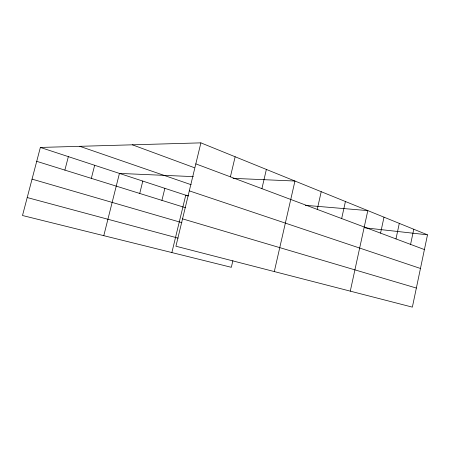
<?xml version="1.0" encoding="UTF-8"?>
<svg xmlns="http://www.w3.org/2000/svg" width="450" height="450" viewBox="0 0 450 450"><rect width="100%" height="100%" fill="white"/><g stroke="black" fill="none" stroke-linecap="round" stroke-linejoin="round"><path stroke-width="0.67" d="M427.5 234.827L412.363 307.136L175.928 246.229L200.897 142.864L427.5 234.827L364.956 227.824M410.58 244.389L413.775 229.258M395.983 238.916L399.296 223.38M380.559 233.134L384.002 217.17M350.28 291.144L367.813 210.606L305.325 205.318M341.662 218.554L345.426 201.516M317.239 209.396L321.216 191.689M274.303 271.569L294.952 181.035L232.987 178.346M232.892 260.651L231.334 267.311L22.5 215.516L40.365 147.442L200.897 142.864M261.911 188.651L266.372 169.436M230.4 176.839L235.148 156.763M171.866 252.562L185.749 195.199L188.438 195.424M161.916 200.368L164.863 188.336M139.731 193.449L142.796 181.086M103.787 235.676L119.436 173.413L193.41 176.625M91.333 178.363L94.663 165.279M64.879 170.111L68.361 156.639M27.214 197.55L178.138 238.14M32.051 179.128L181.879 222.671M182.537 218.857L416.363 288.051M36.72 161.331L185.49 207.72M40.365 147.442L188.308 196.037M189.304 190.856L420.457 268.476M79.802 146.317L191.154 184.714M132.368 144.816L194.344 167.692M195.823 163.873L424.412 249.576"/></g></svg>
